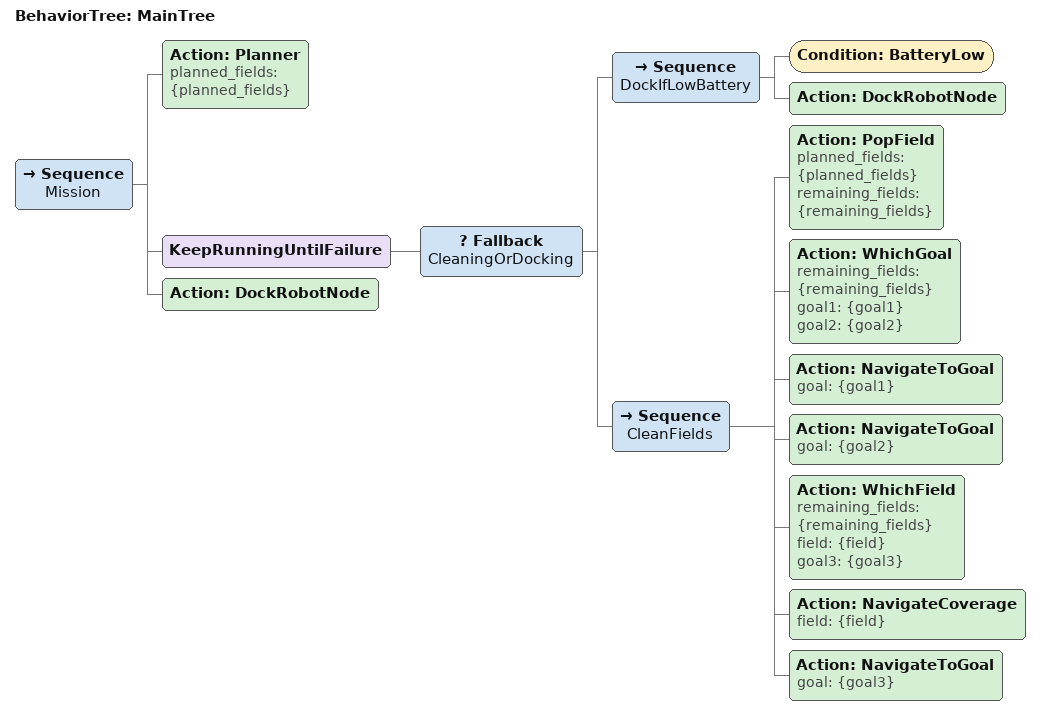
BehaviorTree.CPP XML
<root main_tree_to_execute="MainTree" BTCPP_format="4">
  <BehaviorTree ID="MainTree">

    <!-- Top-level mission sequence -->
    <Sequence name="Mission">

      <!-- Plan and prepare -->
      <Action ID="Planner" planned_fields="{planned_fields}" />

      <!-- Main loop: repeat until there are no more fields -->
      <KeepRunningUntilFailure>
        <Fallback name="CleaningOrDocking">

          <!-- Dock if battery is low -->
          <Sequence name="DockIfLowBattery">
            <Condition ID="BatteryLow"/>
            <Action ID="DockRobotNode"/>
          </Sequence>
        <Sequence name="CleanFields">
          <Action ID="PopField" planned_fields="{planned_fields}" remaining_fields="{remaining_fields}"/>
          <Action ID="WhichGoal" remaining_fields="{remaining_fields}" goal1="{goal1}" goal2="{goal2}"/>
          <Action ID="NavigateToGoal" goal="{goal1}"/>
          <Action ID="NavigateToGoal" goal="{goal2}"/>
          <Action ID="WhichField" remaining_fields="{remaining_fields}" field="{field}" goal3="{goal3}"/>
          <Action ID="NavigateCoverage" field="{field}"/>
          <Action ID="NavigateToGoal" goal="{goal3}"/>
        </Sequence>
        </Fallback>
      </KeepRunningUntilFailure>

      <Action ID="DockRobotNode"/>

    </Sequence>

  </BehaviorTree>
</root>
